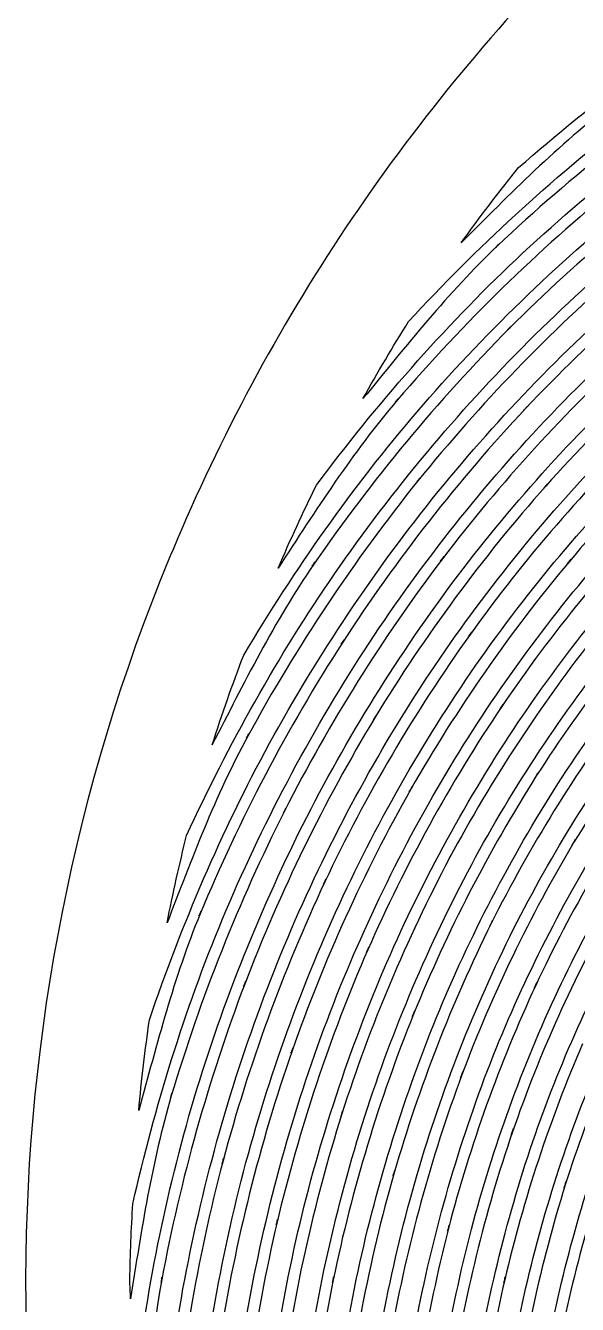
# Model space of a CAD drawing. Extents: x 1 to 151, y 102 to 252.
# Drawn here: x 1.3 to 23.1, y 176.3 to 226.9 of the extents above; entities that cross this region are included whole.
import ezdxf

# ---------------------------------------------------------------- set-up
doc = ezdxf.new("R2010")
doc.units = 0
doc.layers.add('Ebene_1', color=7, linetype='CONTINUOUS')

msp = doc.modelspace()

# ---------------------------------------------------------------- linework, layer by layer
at = {"layer": 'Ebene_1', "color": 7}
for p, q in [((20.001459, 218.232622), (19.855272, 218.093803)), ((19.933988, 218.155846), (19.933988, 218.155846)), ((20.483451, 214.979664), (20.337263, 214.8327)), ((20.416755, 214.899396), (20.416755, 214.899396)), ((16.025318, 212.127653), (15.894254, 211.974872)), ((15.967929, 212.046611), (15.967929, 212.046611)), ((21.122487, 211.813175), (20.9763, 211.657294)), ((21.055404, 211.72748), (21.055404, 211.72748)), ((16.845053, 208.943715), (16.715152, 208.782404)), ((16.787276, 208.856856), (16.787276, 208.856856)), ((21.912365, 208.737811), (21.766177, 208.5734)), ((21.846832, 208.649013), (21.846832, 208.649013)), ((12.708765, 205.640734), (12.594762, 205.475547)), ((12.660294, 205.554262), (12.660294, 205.554262)), ((17.811363, 205.860597), (17.682237, 205.690367)), ((17.753974, 205.768696), (17.753974, 205.768696)), ((22.847266, 205.761329), (22.701078, 205.587223)), ((22.781733, 205.667102), (22.781733, 205.667102)), ((13.856937, 202.559942), (13.744485, 202.385836)), ((18.918044, 202.884889), (18.790082, 202.70613)), ((18.861818, 202.789112), (18.861818, 202.789112)), ((13.808466, 202.467655), (13.808466, 202.467655)), ((20.15928, 200.022409), (20.032093, 199.834343)), ((15.140439, 199.595091), (15.029538, 199.412842)), ((15.094294, 199.500477), (15.094294, 199.500477)), ((20.104605, 199.922752), (20.104605, 199.922752)), ((10.089025, 198.842827), (9.99286, 198.666007)), ((10.049086, 198.750152), (10.049086, 198.750152)), ((21.528089, 197.279361), (21.401678, 197.081213)), ((21.47419, 197.175051), (21.47419, 197.175051)), ((16.552291, 196.751223), (16.443329, 196.560055)), ((16.506922, 196.651569), (16.506922, 196.651569)), ((11.552838, 195.899304), (11.458999, 195.714342)), ((11.514449, 195.80314), (11.514449, 195.80314)), ((23.017494, 194.660395), (22.892634, 194.452165)), ((22.963983, 194.549495), (22.963983, 194.549495)), ((18.085513, 194.034156), (17.978878, 193.834069)), ((18.041308, 193.929072), (18.041308, 193.929072)), ((13.139184, 193.08452), (13.048059, 192.891412)), ((13.102734, 192.984089), (13.102734, 192.984089)), ((8.194018, 191.808774), (8.116853, 191.622645)), ((8.163773, 191.71222), (8.163773, 191.71222)), ((19.733514, 191.448926), (19.628817, 191.239145)), ((19.690859, 191.339578), (19.690859, 191.339578)), ((14.840308, 190.403902), (14.752286, 190.202264)), ((14.805022, 190.298041), (14.805022, 190.298041)), ((9.957185, 189.033538), (9.88351, 188.840046)), ((9.928878, 188.933107), (9.928878, 188.933107)), ((21.488925, 189.000193), (21.386168, 188.78033)), ((21.44821, 188.886577), (21.44821, 188.886577)), ((16.649619, 187.862489), (16.564311, 187.651545)), ((16.616272, 187.752365), (16.616272, 187.752365)), ((11.829314, 186.400227), (11.758741, 186.198592)), ((11.803722, 186.297083), (11.803722, 186.297083)), ((18.558586, 185.463), (18.47638, 185.243526)), ((18.527565, 185.35016), (18.527565, 185.35016)), ((7.044296, 184.614571), (6.987294, 184.421463)), ((7.024132, 184.51414), (7.024132, 184.51414)), ((13.801486, 183.912716), (13.734791, 183.702936)), ((13.777833, 183.804917), (13.777833, 183.804917)), ((20.55984, 183.210862), (20.481124, 182.98208)), ((20.530758, 183.092593), (20.530758, 183.092593)), ((9.088592, 182.039423), (9.03508, 181.838562)), ((9.071143, 181.937442), (9.071143, 181.937442)), ((15.866334, 181.573718), (15.803516, 181.355407)), ((15.845007, 181.461654), (15.845007, 181.461654)), ((22.646016, 181.108789), (22.570402, 180.869926)), ((22.619648, 180.986643), (22.619648, 180.986643)), ((11.225177, 179.616282), (11.176318, 179.408051)), ((11.210054, 179.509259), (11.210054, 179.509259)), ((18.015715, 179.387499), (17.957163, 179.159883)), ((17.996327, 179.269233), (17.996327, 179.269233)), ((6.653429, 177.340102), (6.616591, 177.142341)), ((6.644122, 177.240059), (6.644122, 177.240059)), ((13.446681, 177.347856), (13.402476, 177.131872)), ((13.434273, 177.236569), (13.434273, 177.236569)), ((20.241486, 177.356388), (20.187199, 177.120239)), ((20.224812, 177.234629), (20.224812, 177.234629))]:
    msp.add_line(p, q, dxfattribs=at)
for points in [[(23.064802, 230.044716), (16.249906, 223.181758), (10.82681, 215.065417), (7.094317, 206.14289)], [(20.773887, 221.259129), (23.748217, 223.857493), (26.909344, 226.235898), (30.279943, 228.295508)], [(29.465637, 225.685852), (26.071706, 223.463089), (22.881995, 220.943103), (19.933988, 218.155846)], [(20.671129, 217.621892), (23.588067, 220.366546), (26.743289, 222.846273), (30.099244, 225.032081)], [(24.520471, 223.820315), (22.351592, 222.152332), (20.424225, 220.208296), (18.494217, 218.271012)], [(16.420063, 215.166179), (19.120709, 218.082937), (22.037985, 220.793469), (25.195182, 223.209972)], [(29.432677, 222.451504), (26.209471, 220.206516), (23.192072, 217.6792), (20.416755, 214.899396)], [(21.172509, 214.391813), (23.918084, 217.127479), (26.901675, 219.613108), (30.087999, 221.819835)], [(18.494217, 218.271012), (19.227558, 219.287028), (19.987716, 220.283417), (20.773887, 221.259129)], [(24.660066, 220.530517), (21.517182, 217.965286), (18.608343, 215.126488), (15.967929, 212.046611)], [(16.755867, 211.591375), (19.369486, 214.625238), (22.247125, 217.420621), (25.355717, 219.944992)], [(29.56568, 219.275322), (26.510526, 217.017037), (23.662325, 214.491327), (21.055404, 211.72748)], [(19.933988, 218.155846), (19.958724, 218.179373), (19.976688, 218.20913), (20.001459, 218.232622)], [(21.827832, 211.245876), (24.405857, 213.963777), (27.220981, 216.445988), (30.239615, 218.664592)], [(19.933988, 218.155846), (17.984662, 216.301753), (16.313537, 214.191226), (14.611915, 212.109814)], [(19.855272, 218.093803), (19.879563, 218.116837), (19.909664, 218.132848), (19.933988, 218.155846)], [(12.766154, 208.683913), (15.151563, 211.875709), (17.776855, 214.882171), (20.671129, 217.621892)], [(24.963686, 217.309743), (21.992976, 214.740246), (19.256822, 211.911335), (16.787276, 208.856856)], [(17.590725, 208.430315), (20.03535, 211.437876), (22.742947, 214.22168), (25.681051, 216.749421)], [(29.859994, 216.164286), (26.970703, 213.902473), (24.289203, 211.38753), (21.846832, 208.649013)], [(14.611915, 212.109814), (15.189008, 213.143545), (15.791913, 214.162653), (16.420063, 215.166179)], [(22.635934, 208.195329), (25.051529, 210.887545), (27.70264, 213.358691), (30.557583, 215.579535)], [(20.416755, 214.899396), (17.559612, 212.020128), (14.963995, 208.892979), (12.660294, 205.554262)], [(20.337263, 214.8327), (20.361712, 214.857266), (20.392269, 214.87487), (20.416755, 214.899396)], [(20.416755, 214.899396), (20.441307, 214.924137), (20.458861, 214.954958), (20.483451, 214.979664)], [(13.490887, 205.183171), (15.773453, 208.474288), (18.344239, 211.555754), (21.172509, 214.391813)], [(25.427453, 214.164193), (22.625488, 211.599113), (20.057571, 208.789692), (17.753974, 205.768696)], [(18.571382, 205.369687), (20.851789, 208.343011), (23.392763, 211.106584), (26.163819, 213.629079)], [(30.313678, 213.127309), (27.585922, 210.869724), (25.065186, 208.373287), (22.781733, 205.667102)], [(15.967929, 212.046611), (15.989443, 212.071854), (16.003768, 212.102437), (16.025318, 212.127653)], [(9.888551, 201.961232), (11.914546, 205.351749), (14.186401, 208.590811), (16.755867, 211.591375)], [(15.967929, 212.046611), (14.203307, 209.975991), (12.731291, 207.686621), (11.254259, 205.403808)], [(21.055404, 211.72748), (18.370056, 208.86166), (15.944808, 205.763218), (13.808466, 202.467655)], [(15.894254, 211.974872), (15.916569, 212.000983), (15.945575, 212.020535), (15.967929, 212.046611)], [(20.9763, 211.657294), (21.000494, 211.683029), (21.031169, 211.701784), (21.055404, 211.72748)], [(21.055404, 211.72748), (21.080258, 211.754003), (21.097589, 211.78669), (21.122487, 211.813175)], [(14.652242, 202.126422), (16.768861, 205.373128), (19.17017, 208.425018), (21.827832, 211.245876)], [(26.04555, 211.101238), (23.408594, 208.549488), (21.004564, 205.767935), (18.861818, 202.789112)], [(19.69241, 202.418021), (21.814018, 205.349351), (24.19319, 208.085106), (26.801304, 210.593268)], [(16.787276, 208.856856), (14.24644, 205.693931), (11.991366, 202.312067), (10.049086, 198.750152)], [(11.254259, 205.403808), (11.730278, 206.509843), (12.234407, 207.603566), (12.766154, 208.683913)], [(21.846832, 208.649013), (19.328993, 205.80587), (17.068987, 202.744444), (15.094294, 199.500477)], [(16.715152, 208.782404), (16.736877, 208.809363), (16.765509, 208.829933), (16.787276, 208.856856)], [(16.787276, 208.856856), (16.809097, 208.884019), (16.82319, 208.916583), (16.845053, 208.943715)], [(21.766177, 208.5734), (21.790707, 208.601003), (21.822253, 208.621456), (21.846832, 208.649013)], [(21.846832, 208.649013), (21.87127, 208.676608), (21.887878, 208.710264), (21.912365, 208.737811)], [(10.914577, 198.469022), (12.840497, 201.980791), (15.074501, 205.314107), (17.590725, 208.430315)], [(15.947765, 199.186386), (17.905074, 202.382189), (20.143325, 205.396854), (22.635934, 208.195329)], [(26.814876, 208.128634), (24.338218, 205.598286), (22.092497, 202.852608), (20.104605, 199.922752)], [(20.948381, 199.582295), (22.916679, 202.463394), (25.138686, 205.162444), (27.587691, 207.647806)], [(7.094317, 206.14289), (7.037598, 206.013794), (6.981242, 205.884538), (6.925252, 205.755124)], [(6.925252, 205.755124), (3.196461, 196.716976), (1.270886, 187.03694), (1.256905, 177.259834)], [(12.660294, 205.554262), (11.112735, 203.297319), (9.898602, 200.842509), (8.643438, 198.412796)], [(17.753974, 205.768696), (15.383075, 202.638235), (13.294535, 199.303403), (11.514449, 195.80314)], [(12.594762, 205.475547), (12.614149, 205.503732), (12.640866, 205.526104), (12.660294, 205.554262)], [(12.660294, 205.554262), (12.679017, 205.581567), (12.690003, 205.613454), (12.708765, 205.640734)], [(22.781733, 205.667102), (20.426374, 202.854245), (18.326287, 199.837332), (16.506922, 196.651569)], [(17.682237, 205.690367), (17.703703, 205.718617), (17.732462, 205.740485), (17.753974, 205.768696)], [(17.753974, 205.768696), (17.775822, 205.797544), (17.789467, 205.831785), (17.811363, 205.860597)], [(22.701078, 205.587223), (22.725474, 205.616249), (22.757282, 205.638125), (22.781733, 205.667102)], [(22.781733, 205.667102), (22.806345, 205.696494), (22.822599, 205.731983), (22.847266, 205.761329)], [(7.630596, 194.821319), (9.297738, 198.430113), (11.234811, 201.9093), (13.490887, 205.183171)], [(12.388471, 195.550315), (14.154059, 199.000581), (16.223172, 202.286312), (18.571382, 205.369687)], [(17.372801, 196.370439), (19.175904, 199.506164), (21.25552, 202.474647), (23.586345, 205.240948)], [(27.728062, 205.25297), (25.406725, 202.752002), (23.313538, 200.04907), (21.47419, 197.175051)], [(22.328048, 196.861736), (24.149297, 199.686511), (26.220059, 202.341678), (28.515225, 204.796958)], [(18.861818, 202.789112), (16.654911, 199.698078), (14.72759, 196.416924), (13.102734, 192.984089)], [(13.808466, 202.467655), (13.827314, 202.496927), (13.838044, 202.530698), (13.856937, 202.559942)], [(23.857005, 202.791049), (21.658533, 200.016096), (19.711975, 197.050392), (18.041308, 193.929072)], [(18.790082, 202.70613), (18.811424, 202.735909), (18.840424, 202.759368), (18.861818, 202.789112)], [(18.861818, 202.789112), (18.883373, 202.819301), (18.896436, 202.854736), (18.918044, 202.884889)], [(28.777742, 202.478511), (26.606725, 200.01465), (24.661016, 197.361258), (22.963983, 194.549495)], [(13.808466, 202.467655), (11.612264, 199.056663), (9.723054, 195.457467), (8.163773, 191.71222)], [(9.053693, 191.522215), (10.602046, 195.215945), (12.475627, 198.764478), (14.652242, 202.126422)], [(13.744485, 202.385836), (13.763311, 202.414977), (13.789596, 202.438542), (13.808466, 202.467655)], [(13.985287, 192.763837), (15.597059, 196.145144), (17.507237, 199.375905), (19.69241, 202.418021)], [(18.91533, 193.676635), (20.571934, 196.748532), (22.5, 199.665593), (24.676353, 202.393979)], [(8.643438, 198.412796), (9.027017, 199.606413), (9.4422, 200.789641), (9.888551, 201.961232)], [(25.064505, 200.024735), (23.017965, 197.295494), (21.219327, 194.389231), (19.690859, 191.339578)], [(20.104605, 199.922752), (20.125803, 199.954249), (20.138022, 199.99095), (20.15928, 200.022409)], [(15.094294, 199.500477), (13.062617, 196.137953), (11.333788, 192.601821), (9.928878, 188.933107)], [(20.104605, 199.922752), (18.055579, 196.87818), (16.281697, 193.657539), (14.805022, 190.298041)], [(15.029538, 199.412842), (15.048409, 199.443963), (15.075371, 199.469389), (15.094294, 199.500477)], [(15.094294, 199.500477), (15.112477, 199.530569), (15.122207, 199.565027), (15.140439, 199.595091)], [(15.695718, 190.109586), (17.161355, 193.417221), (18.919184, 196.587278), (20.948381, 199.582295)], [(20.032093, 199.834343), (20.053476, 199.865988), (20.083161, 199.891148), (20.104605, 199.922752)], [(20.573412, 191.118552), (22.089104, 194.117347), (23.870929, 196.973907), (25.896261, 199.654808)], [(10.825779, 188.776063), (12.220929, 192.391297), (13.935012, 195.874891), (15.947765, 199.186386)], [(6.158641, 187.527462), (7.440907, 191.299528), (9.008799, 194.969436), (10.914577, 198.469022)], [(10.049086, 198.750152), (8.768041, 196.384525), (7.81698, 193.866745), (6.855454, 191.355864)], [(9.99286, 198.666007), (10.008998, 198.695708), (10.032904, 198.720477), (10.049086, 198.750152)], [(10.049086, 198.750152), (10.065136, 198.779791), (10.072932, 198.813211), (10.089025, 198.842827)], [(21.47419, 197.175051), (19.577436, 194.184972), (17.951693, 191.031828), (16.616272, 187.752365)], [(21.401678, 197.081213), (21.422962, 197.114622), (21.452839, 197.141687), (21.47419, 197.175051)], [(26.39958, 197.376302), (24.498778, 194.699776), (22.841641, 191.858919), (21.44821, 188.886577)], [(21.47419, 197.175051), (21.495197, 197.208167), (21.507016, 197.246285), (21.528089, 197.279361)], [(22.337743, 188.695795), (23.72009, 191.616778), (25.361773, 194.407182), (27.242968, 197.034679)], [(16.506922, 196.651569), (14.634874, 193.346383), (13.061012, 189.881644), (11.803722, 186.297083)], [(16.443329, 196.560055), (16.461729, 196.592412), (16.488464, 196.619246), (16.506922, 196.651569)], [(16.506922, 196.651569), (16.524946, 196.683392), (16.534211, 196.71943), (16.552291, 196.751223)], [(17.512784, 187.594931), (18.838586, 190.821368), (20.450186, 193.922467), (22.328048, 196.861736)], [(11.514449, 195.80314), (11.53003, 195.834013), (11.53721, 195.868453), (11.552838, 195.899304)], [(12.7045, 186.169897), (13.954399, 189.702136), (15.516888, 193.115641), (17.372801, 196.370439)], [(11.514449, 195.80314), (9.68634, 192.18059), (8.183557, 188.402605), (7.024132, 184.51414)], [(7.929175, 184.419136), (9.082838, 188.254547), (10.575249, 191.979293), (12.388471, 195.550315)], [(11.458999, 195.714342), (11.474799, 195.745534), (11.498599, 195.771973), (11.514449, 195.80314)], [(6.855454, 191.355864), (7.08485, 192.517309), (7.343312, 193.672823), (7.630596, 194.821319)], [(22.963983, 194.549495), (21.213974, 191.621286), (19.728897, 188.542898), (18.527565, 185.35016)], [(22.892634, 194.452165), (22.913389, 194.486724), (22.943153, 194.514984), (22.963983, 194.549495)], [(22.963983, 194.549495), (22.985082, 194.584798), (22.996318, 194.625136), (23.017494, 194.660395)], [(18.041308, 193.929072), (16.322033, 190.687752), (14.895163, 187.29971), (13.777833, 183.804917)], [(17.978878, 193.834069), (17.996731, 193.867579), (18.02339, 193.895597), (18.041308, 193.929072)], [(18.041308, 193.929072), (18.05915, 193.962703), (18.067607, 194.000549), (18.085513, 194.034156)], [(19.428343, 185.221811), (20.622464, 188.363219), (22.095801, 191.390811), (23.83025, 194.269529)], [(14.682876, 183.709528), (15.794402, 187.15131), (17.211024, 190.486728), (18.91533, 193.676635)], [(13.102734, 192.984089), (11.43418, 189.428518), (10.084715, 185.73198), (9.071143, 181.937442)], [(13.048059, 192.891412), (13.06338, 192.923923), (13.087359, 192.951604), (13.102734, 192.984089)], [(13.102734, 192.984089), (13.117894, 193.016389), (13.123971, 193.052239), (13.139184, 193.08452)], [(9.978125, 181.871523), (10.987909, 185.614235), (12.329139, 189.259027), (13.985287, 192.763837)], [(24.568554, 192.055003), (22.957646, 189.194075), (21.605995, 186.194972), (20.530758, 183.092593)], [(5.49944, 180.243298), (6.37836, 184.093387), (7.537666, 187.875063), (9.053693, 191.522215)], [(8.163773, 191.71222), (7.125564, 189.19786), (6.456673, 186.558885), (5.734038, 183.938308)], [(8.116853, 191.622645), (8.129788, 191.653845), (8.150792, 191.68104), (8.163773, 191.71222)], [(8.163773, 191.71222), (8.17667, 191.743455), (8.181076, 191.777556), (8.194018, 191.808774)], [(19.690859, 191.339578), (18.117322, 188.167968), (16.830316, 184.862164), (15.845007, 181.461654)], [(19.628817, 191.239145), (19.646411, 191.274433), (19.673192, 191.304327), (19.690859, 191.339578)], [(19.690859, 191.339578), (19.708283, 191.374695), (19.71602, 191.413842), (19.733514, 191.448926)], [(21.436577, 182.998742), (22.506291, 186.04838), (23.847856, 188.995677), (25.444515, 191.805658)], [(16.752377, 181.396898), (17.733878, 184.745), (19.012592, 187.998123), (20.573412, 191.118552)], [(14.805022, 190.298041), (14.819898, 190.332214), (14.825372, 190.369754), (14.840308, 190.403902)], [(14.805022, 190.298041), (13.288933, 186.815497), (12.085657, 183.205221), (11.210054, 179.509259)], [(12.120138, 179.479787), (12.993757, 183.122153), (14.190682, 186.679407), (15.695718, 190.109586)], [(14.752286, 190.202264), (14.766922, 190.235721), (14.790327, 190.264609), (14.805022, 190.298041)], [(26.280148, 189.694291), (24.801788, 186.90697), (23.576424, 183.992995), (22.619648, 180.986643)], [(9.928878, 188.933107), (8.489895, 185.140219), (7.390661, 181.227381), (6.644122, 177.240059)], [(9.88351, 188.840046), (9.895826, 188.872358), (9.916512, 188.900816), (9.928878, 188.933107)], [(9.928878, 188.933107), (9.941241, 188.965694), (9.944773, 189.000977), (9.957185, 189.033538)], [(21.44821, 188.886577), (20.013077, 185.790128), (18.857517, 182.571845), (17.996327, 179.269233)], [(21.386168, 188.78033), (21.403529, 188.81758), (21.430766, 188.849367), (21.44821, 188.886577)], [(21.44821, 188.886577), (21.465161, 188.92315), (21.471896, 188.963653), (21.488925, 189.000193)], [(7.553819, 177.238895), (8.300401, 181.174141), (9.39557, 185.034909), (10.825779, 188.776063)], [(18.906023, 179.239375), (19.765088, 182.487824), (20.914136, 185.652371), (22.337743, 188.695795)], [(16.616272, 187.752365), (16.630631, 187.788014), (16.635193, 187.826865), (16.649619, 187.862489)], [(5.734038, 183.938308), (5.845039, 185.138108), (5.986619, 186.334881), (6.158641, 187.527462)], [(16.616272, 187.752365), (15.245158, 184.348475), (14.180021, 180.829639), (13.434273, 177.236569)], [(14.344357, 177.238508), (15.090197, 180.778142), (16.150843, 184.24376), (17.512784, 187.594931)], [(16.564311, 187.651545), (16.578532, 187.686662), (16.601984, 187.717278), (16.616272, 187.752365)], [(11.803722, 186.297083), (10.515686, 182.586038), (9.559967, 178.768059), (8.948609, 174.88749)], [(11.758741, 186.198592), (11.770654, 186.232741), (11.791751, 186.262953), (11.803722, 186.297083)], [(11.803722, 186.297083), (11.81536, 186.330614), (11.817621, 186.366719), (11.829314, 186.400227)], [(23.304053, 186.571607), (22.000812, 183.557425), (20.969875, 180.43288), (20.224812, 177.234616)], [(21.135284, 177.236956), (21.880122, 180.381078), (22.906115, 183.45199), (24.199789, 186.412636)], [(9.857917, 174.918898), (10.471076, 178.746453), (11.423888, 182.511467), (12.7045, 186.169897)], [(18.527565, 185.35016), (17.294084, 182.031313), (16.359286, 178.609142), (15.734882, 175.124026)], [(18.47638, 185.243526), (18.490216, 185.280532), (18.513652, 185.313185), (18.527565, 185.35016)], [(18.527565, 185.35016), (18.541182, 185.386799), (18.544896, 185.426386), (18.558586, 185.463)], [(16.644578, 175.156984), (17.270709, 178.588246), (18.202555, 181.956263), (19.428343, 185.221811)], [(7.024132, 184.51414), (6.250259, 181.89085), (5.836658, 179.185816), (5.411418, 176.485468)], [(5.557993, 172.752456), (6.027931, 176.700283), (6.795177, 180.607982), (7.929175, 184.419136)], [(6.987294, 184.421463), (6.996765, 184.453398), (7.014615, 184.48222), (7.024132, 184.51414)], [(7.024132, 184.51414), (7.033812, 184.546954), (7.034567, 184.58177), (7.044296, 184.614571)], [(25.252571, 184.401687), (24.073631, 181.47527), (23.159477, 178.449366), (22.522318, 175.359399)], [(13.777833, 183.804917), (12.633956, 180.182843), (11.81438, 176.466456), (11.329873, 172.699332)], [(13.734791, 183.702936), (13.745987, 183.738172), (13.766574, 183.769703), (13.777833, 183.804917)], [(13.777833, 183.804917), (13.788934, 183.840069), (13.790324, 183.877584), (13.801486, 183.912716)], [(12.237631, 172.762925), (12.72569, 176.477307), (13.544506, 180.140077), (14.682876, 183.709528)], [(20.530758, 183.092593), (19.427443, 179.863865), (18.61537, 176.543407), (18.104125, 173.170077)], [(19.012271, 173.234047), (19.52717, 176.554938), (20.338524, 179.822759), (21.436577, 182.998742)], [(20.481124, 182.98208), (20.494292, 183.020345), (20.517507, 183.05436), (20.530758, 183.092593)], [(20.530758, 183.092593), (20.543913, 183.13109), (20.546603, 183.172393), (20.55984, 183.210862)], [(9.071143, 181.937442), (8.036195, 178.014351), (7.351704, 174.007329), (7.026071, 169.962874)], [(7.930726, 170.059041), (8.261734, 174.049334), (8.947255, 178.002421), (9.978125, 181.871523)], [(9.03508, 181.838562), (9.044099, 181.872541), (9.062071, 181.903478), (9.071143, 181.937442)], [(9.071143, 181.937442), (9.079957, 181.970856), (9.079727, 182.006029), (9.088592, 182.039423)], [(15.845007, 181.461654), (14.83718, 177.933661), (14.145585, 174.322644), (13.779384, 170.671708)], [(14.684039, 170.763996), (15.055559, 174.362962), (15.748077, 177.921007), (16.752377, 181.396898)], [(15.803516, 181.355407), (15.814049, 181.392018), (15.834405, 181.425063), (15.845007, 181.461654)], [(15.845007, 181.461654), (15.855472, 181.498288), (15.855801, 181.537101), (15.866334, 181.573718)], [(22.619648, 180.986643), (21.638696, 177.853616), (20.94026, 174.639046), (20.533473, 171.381318)], [(21.438128, 171.473219), (21.850234, 174.678969), (22.549907, 177.841312), (23.527405, 180.922273)], [(22.570402, 180.869926), (22.583137, 180.910277), (22.606816, 180.946323), (22.619648, 180.986643)], [(22.619648, 180.986643), (22.632119, 181.026474), (22.633453, 181.068986), (22.646016, 181.108789)], [(5.38156, 177.245488), (5.399696, 178.245478), (5.438999, 179.244971), (5.49944, 180.243298)], [(11.210054, 179.509259), (10.317182, 175.683946), (9.765937, 171.787109), (9.563604, 167.864291)], [(10.46477, 167.993416), (10.674577, 171.863982), (11.228846, 175.707654), (12.120138, 179.479787)], [(11.176318, 179.408051), (11.184475, 179.442738), (11.20184, 179.474587), (11.210054, 179.509259)], [(11.210054, 179.509259), (11.21826, 179.544414), (11.216913, 179.581137), (11.225177, 179.616282)], [(17.996327, 179.269233), (17.116851, 175.839916), (16.544791, 172.339411), (16.288223, 168.8085)], [(17.189388, 168.936462), (17.453317, 172.415234), (18.028035, 175.862838), (18.906023, 179.239375)], [(17.957163, 179.159883), (17.966876, 179.197446), (17.986538, 179.23169), (17.996327, 179.269233)], [(17.996327, 179.269233), (18.006271, 179.308008), (18.005692, 179.348742), (18.015715, 179.387499)], [(24.783376, 179.030757), (23.916808, 175.997039), (23.32428, 172.892158), (23.013617, 169.75232)], [(1.256905, 177.259834), (1.255999, 177.255052), (1.255095, 177.25027), (1.25419, 177.245488)], [(1.25419, 177.245488), (1.255095, 177.240705), (1.255999, 177.235922), (1.256905, 177.231139)], [(1.256905, 177.231139), (1.270865, 167.454321), (3.196305, 157.774559), (6.924864, 148.736626)], [(5.411418, 176.485468), (5.400106, 176.738752), (5.390153, 176.992096), (5.38156, 177.245488)], [(6.644122, 177.240059), (6.156645, 174.593939), (6.049393, 171.903395), (5.891858, 169.219142)], [(6.412239, 165.362431), (6.465958, 169.346552), (6.822737, 173.321626), (7.553819, 177.238895)], [(6.616591, 177.142341), (6.622782, 177.175682), (6.637882, 177.206731), (6.644122, 177.240059)], [(6.644122, 177.240059), (6.650202, 177.27306), (6.647302, 177.307108), (6.653429, 177.340102)], [(13.434273, 177.236569), (12.675434, 173.515177), (12.248895, 169.733934), (12.160853, 165.9371)], [(13.056978, 166.095697), (13.15419, 169.840802), (13.585212, 173.569769), (14.344357, 177.238508)], [(13.402476, 177.131872), (13.40984, 177.167671), (13.426846, 177.200785), (13.434273, 177.236569)], [(13.434273, 177.236569), (13.441746, 177.273216), (13.439144, 177.311222), (13.446681, 177.347856)], [(20.224812, 177.234616), (19.46535, 173.909353), (19.004553, 170.523247), (18.848634, 167.115893)], [(19.745147, 167.272563), (19.910051, 170.62882), (20.375361, 173.963713), (21.135284, 177.236956)], [(20.187199, 177.120239), (20.196238, 177.159431), (20.215686, 177.195457), (20.224812, 177.234629)], [(20.224812, 177.234629), (20.233951, 177.274649), (20.232259, 177.316389), (20.241486, 177.356388)]]:
    msp.add_open_spline(points, degree=3, dxfattribs=at)

doc.saveas('drawing.dxf')
